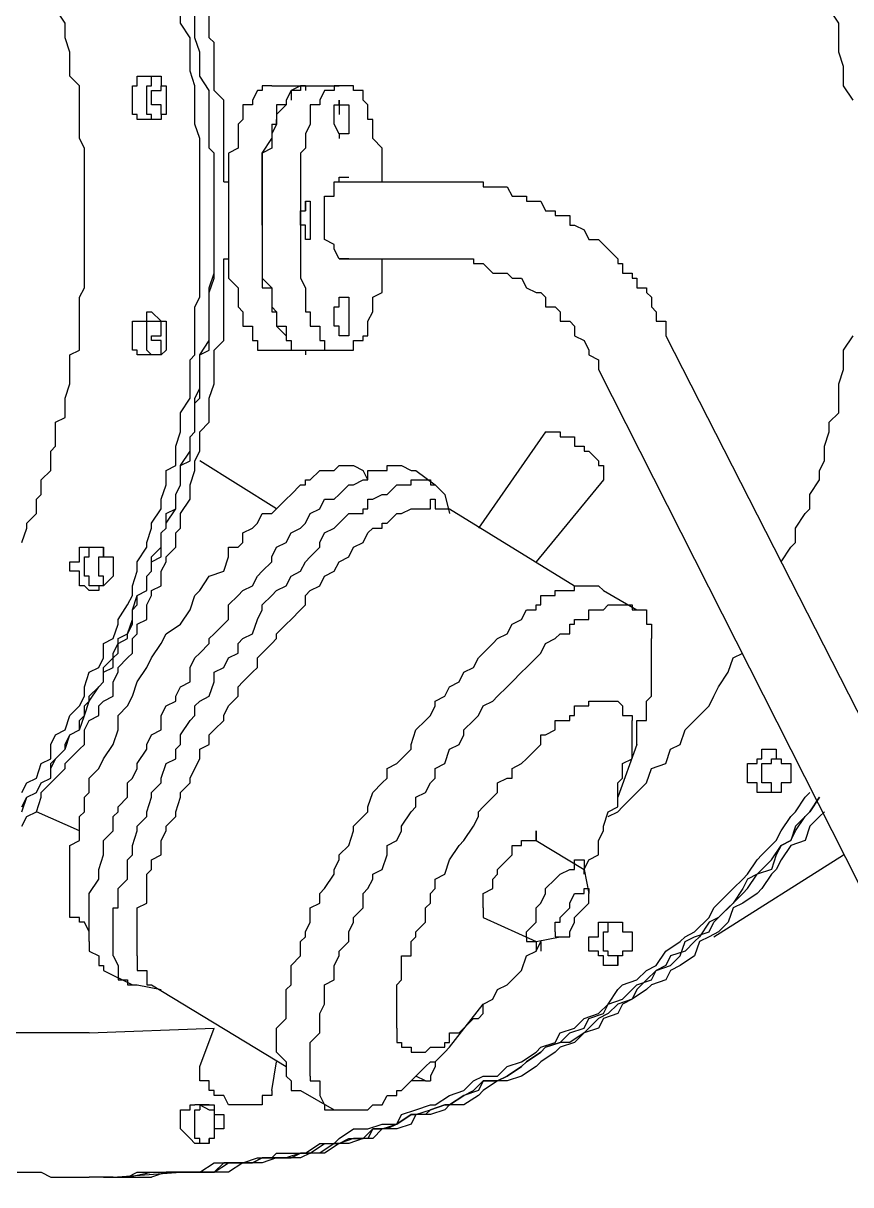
# Model space of a CAD drawing. Header units: millimetres. Extents: x 37084 to 180780, y -153145 to -16322.
# Drawn here: x 71300 to 71658, y -115575 to -115073 of the extents above; entities that cross this region are included whole.
import ezdxf

# ---------------------------------------------------------------- set-up
doc = ezdxf.new("R2010")
doc.units = ezdxf.units.MM
doc.header["$MEASUREMENT"] = 0
doc.linetypes.add('CONTINU', pattern=[0])
doc.layers.add('00', color=5, linetype='Continuous', lineweight=9)

# ---------------------------------------------------------------- blocks, each defined once
blk = doc.blocks.new('MBA')
at = {"color": 0, "linetype": 'ByBlock', "lineweight": 25}
for points in [[(1953660.82, 286482.82), (1953662.9, 286486.98), (1953667.06, 286489.06), (1953669.14, 286495.3), (1953673.3, 286497.38), (1953673.3, 286503.62), (1953675.38, 286507.78), (1953679.54, 286509.86), (1953681.62, 286516.1), (1953685.78, 286520.26), (1953687.86, 286524.42), (1953687.86, 286528.58), (1953689.94, 286534.82), (1953694.1, 286536.9), (1953696.18, 286541.06), (1953696.18, 286547.3), (1953700.34, 286549.38), (1953702.42, 286555.62), (1953702.42, 286557.7), (1953706.58, 286563.94), (1953708.66, 286568.1), (1953708.66, 286572.26), (1953710.74, 286578.5), (1953710.74, 286582.66), (1953714.9, 286588.9), (1953714.9, 286590.98), (1953716.98, 286597.22), (1953716.98, 286599.31), (1953721.14, 286605.55), (1953721.14, 286609.71), (1953723.22, 286615.95), (1953723.22, 286622.19), (1953727.38, 286624.27), (1953727.38, 286630.51), (1953727.38, 286632.59), (1953729.46, 286638.83), (1953729.46, 286645.07), (1953729.46, 286647.15), (1953733.62, 286653.39), (1953733.62, 286657.55), (1953733.62, 286663.79), (1953733.62, 286670.03), (1953735.7, 286672.11), (1953735.7, 286678.35), (1953735.7, 286684.59), (1953735.7, 286686.67), (1953735.7, 286692.91), (1953737.78, 286697.07), (1953737.78, 286701.23), (1953737.78, 286707.47), (1953737.78, 286711.63), (1953737.78, 286717.87), (1953737.78, 286722.03), (1953737.78, 286726.19), (1953737.78, 286732.44), (1953737.78, 286734.52), (1953737.78, 286740.76), (1953737.78, 286747), (1953737.78, 286749.08), (1953737.78, 286755.32), (1953737.78, 286761.56), (1953737.78, 286765.72), (1953735.7, 286771.96), (1953735.7, 286776.12), (1953735.7, 286780.28), (1953735.7, 286786.52), (1953735.7, 286788.6), (1953733.62, 286794.84), (1953733.62, 286801.08), (1953733.62, 286803.16), (1953733.62, 286809.4), (1953729.46, 286815.64), (1953729.46, 286819.8)], [(1953748.18, 286747), (1953748.18, 286753.24), (1953748.18, 286759.48), (1953748.18, 286761.56), (1953748.18, 286767.8), (1953748.18, 286771.96), (1953748.18, 286776.12), (1953748.18, 286782.36), (1953744.02, 286786.52), (1953744.02, 286792.76), (1953744.02, 286794.84), (1953744.02, 286801.08), (1953744.02, 286807.32), (1953741.94, 286809.4), (1953741.94, 286815.64), (1953741.94, 286819.8)], [(1953744.02, 286747), (1953744.02, 286753.24), (1953744.02, 286759.48), (1953741.94, 286761.56), (1953741.94, 286767.8), (1953741.94, 286771.96), (1953741.94, 286776.12), (1953741.94, 286782.36), (1953741.94, 286786.52), (1953737.78, 286792.76), (1953737.78, 286794.84), (1953737.78, 286801.08), (1953737.78, 286803.16), (1953735.7, 286809.4), (1953735.7, 286815.64), (1953735.7, 286819.8)], [(1953660.82, 286590.98), (1953662.9, 286597.22), (1953662.9, 286599.31), (1953667.06, 286603.47), (1953667.06, 286609.71), (1953669.14, 286611.79), (1953669.14, 286618.03), (1953673.3, 286622.19), (1953673.3, 286624.27), (1953673.3, 286630.51), (1953675.38, 286632.59), (1953675.38, 286636.75), (1953675.38, 286642.99), (1953679.54, 286645.07), (1953679.54, 286651.31), (1953679.54, 286653.39), (1953681.62, 286659.63), (1953681.62, 286663.79), (1953681.62, 286665.87), (1953681.62, 286672.11), (1953685.78, 286674.19), (1953685.78, 286680.43), (1953685.78, 286684.59), (1953685.78, 286686.67), (1953685.78, 286692.91), (1953685.78, 286697.07), (1953687.86, 286701.23), (1953687.86, 286705.39), (1953687.86, 286711.63), (1953687.86, 286713.71), (1953687.86, 286719.95), (1953687.86, 286722.03), (1953687.86, 286726.19), (1953687.86, 286732.44), (1953687.86, 286734.52), (1953687.86, 286740.76), (1953687.86, 286744.92), (1953687.86, 286749.08), (1953687.86, 286753.24), (1953687.86, 286759.48), (1953687.86, 286761.56), (1953685.78, 286765.72), (1953685.78, 286771.96), (1953685.78, 286774.04), (1953685.78, 286780.28), (1953685.78, 286782.36), (1953685.78, 286788.6), (1953681.62, 286792.76), (1953681.62, 286794.84), (1953681.62, 286801.08), (1953681.62, 286803.16), (1953679.54, 286809.4), (1953679.54, 286813.56), (1953679.54, 286815.64), (1953675.38, 286821.88)], [(1953989.48, 286582.66), (1953993.64, 286588.9), (1953995.72, 286590.98), (1953995.72, 286597.22), (1953999.88, 286603.47), (1954001.96, 286605.55), (1954001.96, 286611.79), (1954006.12, 286618.03), (1954006.12, 286622.19), (1954008.2, 286626.35), (1954008.2, 286632.59), (1954010.28, 286638.83), (1954010.28, 286642.99), (1954014.44, 286647.15), (1954014.44, 286653.39), (1954014.44, 286659.63), (1954016.52, 286665.87), (1954016.52, 286670.03), (1954016.52, 286674.19), (1954020.69, 286680.43)], [(1954020.69, 286782.36), (1954016.52, 286788.6), (1954016.52, 286794.84), (1954016.52, 286796.92), (1954014.44, 286803.16), (1954014.44, 286809.4), (1954014.44, 286815.64), (1954010.28, 286821.88)], [(1953708.66, 286780.28), (1953708.66, 286782.36), (1953708.66, 286786.52), (1953708.66, 286788.6), (1953710.74, 286788.6), (1953710.74, 286792.76), (1953714.9, 286792.76), (1953716.98, 286792.76)], [(1953714.9, 286780.28), (1953714.9, 286782.36), (1953714.9, 286786.52), (1953714.9, 286788.6), (1953716.98, 286788.6), (1953716.98, 286792.76), (1953721.14, 286792.76)], [(1953716.98, 286792.76), (1953721.14, 286792.76), (1953721.14, 286788.6), (1953723.22, 286788.6), (1953723.22, 286786.52)], [(1953721.14, 286780.28), (1953716.98, 286780.28), (1953716.98, 286782.36), (1953716.98, 286786.52), (1953721.14, 286786.52), (1953721.14, 286788.6)], [(1953768.99, 286788.6), (1953764.83, 286788.6), (1953764.83, 286786.52), (1953762.75, 286786.52), (1953760.67, 286782.36), (1953760.67, 286780.28), (1953756.5, 286780.28), (1953756.5, 286776.12), (1953756.5, 286774.04), (1953754.42, 286771.96), (1953754.42, 286767.8), (1953754.42, 286765.72), (1953754.42, 286761.56), (1953750.26, 286759.48), (1953750.26, 286755.32), (1953750.26, 286753.24), (1953750.26, 286747), (1953750.26, 286744.92), (1953750.26, 286740.76), (1953750.26, 286734.52), (1953750.26, 286732.44)], [(1953768.99, 286788.6), (1953783.55, 286788.6)], [(1953783.55, 286788.6), (1953781.47, 286788.6), (1953781.47, 286786.52), (1953777.31, 286786.52), (1953775.23, 286782.36), (1953775.23, 286780.28), (1953771.07, 286780.28), (1953771.07, 286776.12), (1953771.07, 286774.04), (1953771.07, 286771.96)], [(1953783.55, 286788.6), (1953781.47, 286788.6), (1953777.31, 286786.52), (1953775.23, 286782.36), (1953775.23, 286780.28), (1953771.07, 286776.12), (1953771.07, 286774.04)], [(1953781.47, 286788.6), (1953781.47, 286786.52)], [(1953798.11, 286788.6), (1953796.03, 286788.6), (1953796.03, 286786.52), (1953791.87, 286786.52), (1953789.79, 286782.36), (1953789.79, 286780.28), (1953785.63, 286780.28), (1953785.63, 286776.12), (1953785.63, 286774.04), (1953785.63, 286771.96), (1953783.55, 286767.8), (1953783.55, 286765.72), (1953783.55, 286761.56), (1953781.47, 286759.48), (1953781.47, 286755.32), (1953781.47, 286753.24), (1953781.47, 286749.08), (1953781.47, 286747), (1953781.47, 286744.92), (1953781.47, 286740.76), (1953781.47, 286738.68), (1953781.47, 286732.44), (1953781.47, 286728.27), (1953781.47, 286726.19), (1953781.47, 286722.03), (1953781.47, 286719.95), (1953781.47, 286717.87), (1953781.47, 286713.71), (1953781.47, 286711.63), (1953781.47, 286707.47), (1953781.47, 286705.39), (1953783.55, 286701.23), (1953783.55, 286699.15), (1953783.55, 286697.07), (1953783.55, 286692.91), (1953783.55, 286690.83), (1953785.63, 286690.83), (1953785.63, 286686.67), (1953785.63, 286684.59), (1953789.79, 286684.59), (1953789.79, 286680.43), (1953789.79, 286678.35), (1953791.87, 286678.35), (1953791.87, 286674.19), (1953796.03, 286674.19), (1953798.11, 286674.19)], [(1953783.55, 286788.6), (1953798.11, 286788.6)], [(1953783.55, 286788.6), (1953783.55, 286786.52)], [(1953816.83, 286747), (1953816.83, 286749.08), (1953816.83, 286753.24), (1953816.83, 286755.32), (1953816.83, 286759.48), (1953816.83, 286761.56), (1953812.67, 286765.72), (1953812.67, 286767.8), (1953812.67, 286771.96), (1953812.67, 286774.04), (1953810.59, 286774.04), (1953810.59, 286776.12), (1953810.59, 286780.28), (1953808.51, 286782.36), (1953808.51, 286786.52), (1953804.35, 286786.52), (1953804.35, 286788.6), (1953802.27, 286788.6), (1953798.11, 286788.6)], [(1953723.22, 286786.52), (1953723.22, 286782.36), (1953723.22, 286780.28), (1953723.22, 286776.12), (1953721.14, 286776.12), (1953721.14, 286774.04), (1953716.98, 286774.04)], [(1953777.31, 286786.52), (1953777.31, 286782.36)], [(1953716.98, 286774.04), (1953714.9, 286774.04), (1953710.74, 286774.04), (1953710.74, 286776.12), (1953708.66, 286776.12), (1953708.66, 286780.28)], [(1953721.14, 286774.04), (1953716.98, 286774.04), (1953716.98, 286776.12), (1953714.9, 286776.12), (1953714.9, 286780.28)], [(1953721.14, 286776.12), (1953721.14, 286780.28)], [(1953775.23, 286782.36), (1953775.23, 286780.28)], [(1953798.11, 286767.8), (1953796.03, 286771.96), (1953796.03, 286774.04), (1953796.03, 286776.12), (1953796.03, 286780.28), (1953798.11, 286780.28)], [(1953798.11, 286780.28), (1953798.11, 286782.36)], [(1953798.11, 286782.36), (1953798.11, 286780.28)], [(1953798.11, 286782.36), (1953798.11, 286780.28), (1953802.27, 286780.28), (1953802.27, 286776.12), (1953802.27, 286774.04), (1953802.27, 286771.96), (1953802.27, 286767.8)], [(1953798.11, 286780.28), (1953798.11, 286776.12)], [(1953768.99, 286771.96), (1953771.07, 286771.96), (1953771.07, 286774.04)], [(1953771.07, 286776.12), (1953771.07, 286774.04)], [(1953771.07, 286771.96), (1953768.99, 286767.8), (1953768.99, 286765.72), (1953768.99, 286761.56), (1953764.83, 286759.48), (1953764.83, 286755.32), (1953764.83, 286753.24), (1953764.83, 286749.08), (1953764.83, 286747), (1953764.83, 286744.92), (1953764.83, 286740.76), (1953764.83, 286738.68), (1953764.83, 286732.44), (1953764.83, 286728.27), (1953764.83, 286726.19), (1953764.83, 286722.03), (1953764.83, 286719.95), (1953764.83, 286717.87), (1953764.83, 286713.71), (1953764.83, 286711.63), (1953764.83, 286707.47), (1953764.83, 286705.39), (1953768.99, 286701.23), (1953768.99, 286699.15), (1953768.99, 286697.07), (1953768.99, 286692.91), (1953768.99, 286690.83), (1953771.07, 286690.83), (1953771.07, 286686.67), (1953771.07, 286684.59), (1953775.23, 286680.43), (1953775.23, 286678.35), (1953777.31, 286678.35), (1953777.31, 286674.19), (1953781.47, 286674.19), (1953783.55, 286674.19)], [(1953768.99, 286771.96), (1953768.99, 286767.8), (1953768.99, 286765.72)], [(1953798.11, 286767.8), (1953798.11, 286765.72)], [(1953802.27, 286767.8), (1953798.11, 286767.8)], [(1953764.83, 286759.48), (1953768.99, 286765.72)], [(1953764.83, 286728.27), (1953764.83, 286734.52), (1953764.83, 286738.68), (1953764.83, 286744.92), (1953764.83, 286749.08), (1953764.83, 286753.24), (1953764.83, 286759.48)], [(1953796.03, 286744.92), (1953796.03, 286747), (1953798.11, 286747), (1953798.11, 286749.08)], [(1953798.11, 286749.08), (1953802.27, 286749.08)], [(1953744.02, 286713.71), (1953744.02, 286747)], [(1953748.18, 286747), (1953750.26, 286747)], [(1953798.11, 286713.71), (1953796.03, 286717.87), (1953796.03, 286719.95), (1953791.87, 286722.03), (1953791.87, 286726.19), (1953791.87, 286728.27), (1953791.87, 286732.44), (1953791.87, 286734.52), (1953791.87, 286738.68), (1953791.87, 286740.76), (1953796.03, 286740.76), (1953796.03, 286744.92)], [(1953798.11, 286747), (1953837.63, 286747)], [(1953837.63, 286747), (1953839.71, 286747), (1953843.87, 286747), (1953845.95, 286747), (1953850.11, 286747), (1953852.19, 286747), (1953856.35, 286747), (1953858.43, 286747), (1953860.51, 286747), (1953860.51, 286744.92), (1953864.67, 286744.92), (1953866.75, 286744.92), (1953870.91, 286744.92), (1953872.99, 286740.76), (1953877.15, 286740.76), (1953879.23, 286740.76), (1953879.23, 286738.68), (1953883.39, 286738.68), (1953885.47, 286738.68), (1953887.55, 286734.52), (1953891.72, 286734.52), (1953891.72, 286732.44), (1953893.8, 286732.44), (1953897.96, 286732.44), (1953897.96, 286728.27), (1953900.04, 286728.27), (1953904.2, 286726.19), (1953906.28, 286722.03), (1953910.44, 286722.03), (1953912.52, 286719.95), (1953914.6, 286717.87), (1953918.76, 286713.71), (1953918.76, 286711.63), (1953920.84, 286711.63), (1953920.84, 286707.47), (1953925, 286707.47), (1953925, 286705.39), (1953927.08, 286705.39), (1953927.08, 286701.23), (1953931.24, 286701.23), (1953931.24, 286699.15), (1953933.32, 286697.07), (1953933.32, 286692.91), (1953935.4, 286690.83), (1953935.4, 286686.67), (1953939.56, 286686.67), (1953939.56, 286684.59), (1953939.56, 286680.43)], [(1953783.55, 286722.03), (1953783.55, 286726.19), (1953783.55, 286728.27), (1953781.47, 286728.27), (1953781.47, 286732.44), (1953781.47, 286734.52), (1953783.55, 286734.52), (1953783.55, 286738.68)], [(1953783.55, 286738.68), (1953783.55, 286734.52)], [(1953783.55, 286738.68), (1953785.63, 286738.68), (1953785.63, 286734.52), (1953785.63, 286732.44), (1953785.63, 286728.27), (1953785.63, 286726.19)], [(1953750.26, 286732.44), (1953750.26, 286728.27), (1953750.26, 286722.03), (1953750.26, 286719.95), (1953750.26, 286717.87), (1953750.26, 286711.63), (1953750.26, 286707.47), (1953750.26, 286705.39), (1953754.42, 286701.23), (1953754.42, 286699.15), (1953754.42, 286697.07), (1953754.42, 286692.91), (1953756.5, 286690.83), (1953756.5, 286686.67), (1953756.5, 286684.59), (1953760.67, 286684.59), (1953760.67, 286680.43), (1953760.67, 286678.35), (1953762.75, 286678.35), (1953762.75, 286674.19), (1953764.83, 286674.19), (1953768.99, 286674.19)], [(1953764.83, 286728.27), (1953764.83, 286726.19), (1953764.83, 286719.95), (1953764.83, 286717.87), (1953764.83, 286713.71), (1953764.83, 286711.63), (1953764.83, 286705.39), (1953764.83, 286701.23), (1953768.99, 286701.23), (1953768.99, 286699.15), (1953768.99, 286697.07), (1953768.99, 286692.91), (1953771.07, 286690.83), (1953771.07, 286686.67), (1953771.07, 286684.59), (1953775.23, 286684.59), (1953775.23, 286680.43), (1953775.23, 286678.35), (1953777.31, 286678.35), (1953777.31, 286674.19), (1953781.47, 286674.19), (1953783.55, 286674.19)], [(1953785.63, 286726.19), (1953785.63, 286722.03), (1953783.55, 286722.03)], [(1953785.63, 286726.19), (1953785.63, 286722.03)], [(1953660.82, 286474.5), (1953662.9, 286480.74), (1953667.06, 286482.82), (1953669.14, 286486.98), (1953673.3, 286489.06), (1953673.3, 286495.3), (1953675.38, 286497.38), (1953679.54, 286501.54), (1953681.62, 286507.78), (1953685.78, 286509.86), (1953687.86, 286516.1), (1953687.86, 286520.26), (1953689.94, 286522.34), (1953694.1, 286528.58), (1953696.18, 286530.66), (1953696.18, 286536.9), (1953700.34, 286541.06), (1953702.42, 286543.14), (1953702.42, 286549.38), (1953706.58, 286551.46), (1953708.66, 286557.7), (1953708.66, 286561.86), (1953710.74, 286568.1), (1953714.9, 286570.18), (1953714.9, 286576.42), (1953716.98, 286578.5), (1953716.98, 286584.74), (1953721.14, 286588.9), (1953721.14, 286595.14), (1953723.22, 286597.22), (1953723.22, 286603.47), (1953727.38, 286605.55), (1953727.38, 286611.79), (1953729.46, 286615.95), (1953729.46, 286622.19), (1953729.46, 286624.27), (1953733.62, 286630.51), (1953733.62, 286636.75), (1953735.7, 286638.83), (1953735.7, 286645.07), (1953735.7, 286647.15), (1953735.7, 286653.39), (1953737.78, 286657.55), (1953737.78, 286663.79), (1953737.78, 286665.87), (1953737.78, 286672.11), (1953741.94, 286678.35), (1953741.94, 286680.43), (1953741.94, 286686.67), (1953741.94, 286690.83), (1953741.94, 286697.07), (1953741.94, 286699.15), (1953744.02, 286705.39), (1953744.02, 286711.63), (1953744.02, 286713.71)], [(1953660.82, 286468.26), (1953662.9, 286472.42), (1953667.06, 286474.5), (1953669.14, 286480.74), (1953669.14, 286482.82), (1953673.3, 286486.98), (1953675.38, 286489.06), (1953679.54, 286493.22), (1953679.54, 286495.3), (1953681.62, 286497.38), (1953685.78, 286501.54), (1953687.86, 286503.62), (1953687.86, 286509.86), (1953689.94, 286514.02), (1953694.1, 286516.1), (1953694.1, 286520.26), (1953696.18, 286522.34), (1953700.34, 286524.42), (1953700.34, 286530.66), (1953702.42, 286534.82), (1953702.42, 286536.9), (1953706.58, 286541.06), (1953708.66, 286543.14), (1953708.66, 286549.38), (1953710.74, 286551.46), (1953710.74, 286555.62), (1953714.9, 286557.7), (1953714.9, 286563.94), (1953716.98, 286568.1), (1953716.98, 286570.18), (1953721.14, 286572.26), (1953721.14, 286578.5), (1953723.22, 286582.66), (1953723.22, 286584.74), (1953727.38, 286588.9), (1953727.38, 286595.14), (1953729.46, 286597.22), (1953729.46, 286599.31), (1953729.46, 286603.47), (1953733.62, 286609.71), (1953733.62, 286611.79), (1953733.62, 286615.95), (1953735.7, 286622.19), (1953735.7, 286624.27), (1953735.7, 286626.35), (1953737.78, 286630.51), (1953737.78, 286636.75), (1953737.78, 286638.83), (1953741.94, 286642.99), (1953741.94, 286647.15), (1953741.94, 286651.31), (1953741.94, 286653.39), (1953744.02, 286659.63), (1953744.02, 286663.79), (1953744.02, 286665.87), (1953744.02, 286672.11), (1953744.02, 286674.19), (1953748.18, 286678.35), (1953748.18, 286684.59), (1953748.18, 286686.67), (1953748.18, 286690.83), (1953748.18, 286697.07), (1953748.18, 286699.15), (1953748.18, 286701.23), (1953748.18, 286707.47), (1953748.18, 286711.63), (1953748.18, 286713.71)], [(1953660.82, 286476.58), (1953662.9, 286480.74), (1953667.06, 286482.82), (1953669.14, 286486.98), (1953673.3, 286489.06), (1953673.3, 286493.22), (1953675.38, 286497.38), (1953679.54, 286501.54), (1953679.54, 286503.62), (1953681.62, 286507.78), (1953685.78, 286509.86), (1953685.78, 286514.02), (1953687.86, 286516.1), (1953689.94, 286522.34), (1953689.94, 286524.42), (1953694.1, 286528.58), (1953696.18, 286530.66), (1953696.18, 286534.82), (1953700.34, 286536.9), (1953700.34, 286543.14), (1953702.42, 286547.3), (1953706.58, 286549.38), (1953706.58, 286551.46), (1953708.66, 286555.62), (1953708.66, 286561.86), (1953710.74, 286563.94), (1953710.74, 286568.1), (1953714.9, 286570.18), (1953714.9, 286576.42), (1953716.98, 286578.5), (1953716.98, 286582.66), (1953721.14, 286584.74), (1953721.14, 286590.98), (1953721.14, 286595.14), (1953723.22, 286597.22), (1953723.22, 286599.31), (1953727.38, 286605.55), (1953727.38, 286609.71), (1953727.38, 286611.79), (1953729.46, 286615.95), (1953729.46, 286622.19), (1953729.46, 286624.27), (1953733.62, 286626.35), (1953733.62, 286632.59), (1953733.62, 286636.75), (1953735.7, 286638.83), (1953735.7, 286645.07), (1953735.7, 286647.15), (1953735.7, 286651.31), (1953737.78, 286653.39), (1953737.78, 286659.63), (1953737.78, 286663.79), (1953737.78, 286665.87), (1953737.78, 286672.11), (1953741.94, 286674.19), (1953741.94, 286678.35), (1953741.94, 286684.59), (1953741.94, 286686.67), (1953741.94, 286690.83), (1953741.94, 286697.07), (1953741.94, 286699.15), (1953741.94, 286701.23), (1953744.02, 286707.47), (1953744.02, 286711.63), (1953744.02, 286713.71)], [(1953748.18, 286713.71), (1953750.26, 286713.71)], [(1953798.11, 286713.71), (1953837.63, 286713.71)], [(1953802.27, 286713.71), (1953798.11, 286713.71)], [(1953812.67, 286690.83), (1953812.67, 286692.91), (1953812.67, 286697.07), (1953816.83, 286699.15), (1953816.83, 286701.23), (1953816.83, 286705.39), (1953816.83, 286707.47), (1953816.83, 286711.63), (1953816.83, 286713.71)], [(1953837.63, 286713.71), (1953839.71, 286713.71), (1953843.87, 286713.71), (1953845.95, 286713.71), (1953850.11, 286713.71), (1953852.19, 286713.71), (1953856.35, 286713.71), (1953856.35, 286711.63), (1953858.43, 286711.63), (1953860.51, 286711.63), (1953864.67, 286707.47), (1953866.75, 286707.47), (1953870.91, 286707.47), (1953872.99, 286705.39), (1953877.15, 286705.39), (1953879.23, 286701.23), (1953883.39, 286699.15), (1953885.47, 286699.15), (1953887.55, 286697.07), (1953887.55, 286692.91), (1953891.72, 286692.91), (1953893.8, 286690.83), (1953893.8, 286686.67), (1953897.96, 286686.67), (1953900.04, 286684.59), (1953900.04, 286680.43), (1953904.2, 286678.35), (1953906.28, 286674.19), (1953906.28, 286672.11), (1953910.44, 286670.03), (1953910.44, 286665.87)], [(1953798.11, 286680.43), (1953798.11, 286684.59), (1953796.03, 286684.59), (1953796.03, 286686.67), (1953796.03, 286690.83), (1953796.03, 286692.91), (1953798.11, 286692.91)], [(1953798.11, 286692.91), (1953798.11, 286697.07)], [(1953798.11, 286697.07), (1953802.27, 286697.07), (1953802.27, 286692.91), (1953802.27, 286690.83), (1953802.27, 286686.67), (1953802.27, 286684.59)], [(1953708.66, 286680.43), (1953708.66, 286684.59), (1953708.66, 286686.67), (1953710.74, 286686.67), (1953714.9, 286686.67), (1953714.9, 286690.83), (1953716.98, 286690.83)], [(1953716.98, 286690.83), (1953721.14, 286686.67), (1953723.22, 286686.67), (1953723.22, 286684.59), (1953723.22, 286680.43)], [(1953798.11, 286674.19), (1953802.27, 286674.19), (1953804.35, 286674.19), (1953804.35, 286678.35), (1953808.51, 286678.35), (1953808.51, 286680.43), (1953810.59, 286680.43), (1953810.59, 286684.59), (1953810.59, 286686.67), (1953812.67, 286690.83)], [(1953714.9, 286680.43), (1953714.9, 286684.59), (1953714.9, 286686.67), (1953716.98, 286686.67), (1953721.14, 286686.67)], [(1953716.98, 286680.43), (1953721.14, 286680.43), (1953721.14, 286684.59), (1953721.14, 286686.67)], [(1953802.27, 286684.59), (1953802.27, 286680.43), (1953798.11, 286680.43)], [(1953716.98, 286672.11), (1953714.9, 286672.11), (1953710.74, 286672.11), (1953710.74, 286674.19), (1953708.66, 286674.19), (1953708.66, 286678.35), (1953708.66, 286680.43)], [(1953721.14, 286672.11), (1953716.98, 286672.11), (1953714.9, 286674.19), (1953714.9, 286678.35), (1953714.9, 286680.43)], [(1953721.14, 286672.11), (1953721.14, 286674.19), (1953721.14, 286678.35), (1953716.98, 286678.35), (1953716.98, 286680.43)], [(1953723.22, 286680.43), (1953723.22, 286678.35), (1953723.22, 286674.19), (1953721.14, 286672.11), (1953716.98, 286672.11)], [(1953939.56, 286680.43), (1954191.26, 286187.43)], [(1953768.99, 286674.19), (1953783.55, 286674.19)], [(1953783.55, 286674.19), (1953798.11, 286674.19)], [(1953783.55, 286674.19), (1953783.55, 286672.11)], [(1953910.44, 286665.87), (1954160.06, 286172.87)], [(1953887.55, 286638.83), (1953858.43, 286597.22)], [(1953887.55, 286638.83), (1953891.72, 286638.83), (1953893.8, 286638.83), (1953893.8, 286636.75), (1953897.96, 286636.75), (1953900.04, 286636.75)], [(1953900.04, 286636.75), (1953900.04, 286632.59), (1953904.2, 286632.59), (1953904.2, 286630.51), (1953906.28, 286630.51), (1953910.44, 286626.35), (1953910.44, 286624.27), (1953912.52, 286624.27), (1953912.52, 286622.19), (1953912.52, 286618.03)], [(1953689.94, 286418.33), (1953689.94, 286420.41), (1953689.94, 286422.49), (1953689.94, 286426.65), (1953689.94, 286428.73), (1953689.94, 286432.89), (1953689.94, 286434.97), (1953689.94, 286439.13), (1953694.1, 286445.37), (1953694.1, 286447.45), (1953694.1, 286449.53), (1953696.18, 286455.77), (1953696.18, 286459.93), (1953696.18, 286462.01), (1953700.34, 286466.17), (1953700.34, 286472.42), (1953702.42, 286474.5), (1953702.42, 286476.58), (1953706.58, 286480.74), (1953706.58, 286486.98), (1953708.66, 286489.06), (1953710.74, 286493.22), (1953710.74, 286495.3), (1953714.9, 286501.54), (1953714.9, 286503.62), (1953716.98, 286507.78), (1953721.14, 286509.86), (1953721.14, 286516.1), (1953723.22, 286520.26), (1953727.38, 286522.34), (1953727.38, 286524.42), (1953729.46, 286528.58), (1953733.62, 286530.66), (1953733.62, 286536.9), (1953735.7, 286541.06), (1953737.78, 286543.14), (1953741.94, 286547.3), (1953741.94, 286549.38), (1953744.02, 286551.46), (1953748.18, 286555.62), (1953750.26, 286557.7), (1953750.26, 286563.94), (1953754.42, 286568.1), (1953756.5, 286570.18), (1953760.67, 286572.26), (1953762.75, 286576.42), (1953764.83, 286578.5), (1953768.99, 286582.66), (1953768.99, 286584.74), (1953771.07, 286588.9), (1953775.23, 286590.98), (1953777.31, 286595.14), (1953781.47, 286597.22), (1953783.55, 286599.31), (1953785.63, 286603.47), (1953789.79, 286605.55), (1953791.87, 286609.71), (1953796.03, 286609.71), (1953798.11, 286611.79), (1953802.27, 286615.95), (1953804.35, 286615.95), (1953808.51, 286618.03), (1953810.59, 286618.03), (1953810.59, 286622.19), (1953812.67, 286622.19), (1953816.83, 286622.19), (1953818.91, 286622.19), (1953818.91, 286624.27), (1953823.07, 286624.27), (1953825.15, 286624.27), (1953829.31, 286622.19), (1953831.39, 286622.19)], [(1953771.07, 286605.55), (1953737.78, 286626.35)], [(1953756.5, 286595.14), (1953760.67, 286597.22), (1953762.75, 286599.31), (1953764.83, 286603.47), (1953768.99, 286603.47), (1953771.07, 286605.55), (1953775.23, 286609.71), (1953777.31, 286611.79), (1953781.47, 286615.95), (1953783.55, 286615.95), (1953783.55, 286618.03), (1953785.63, 286618.03), (1953789.79, 286622.19), (1953791.87, 286622.19), (1953796.03, 286622.19), (1953798.11, 286624.27), (1953802.27, 286624.27), (1953804.35, 286624.27), (1953808.51, 286622.19)], [(1953810.59, 286618.03), (1953808.51, 286622.19)], [(1953831.39, 286622.19), (1953839.71, 286615.95)], [(1953700.34, 286412.09), (1953700.34, 286414.17), (1953700.34, 286418.33), (1953700.34, 286420.41), (1953700.34, 286422.49), (1953700.34, 286426.65), (1953700.34, 286428.73), (1953700.34, 286432.89), (1953702.42, 286432.89), (1953702.42, 286439.13), (1953702.42, 286441.21), (1953706.58, 286445.37), (1953706.58, 286449.53), (1953706.58, 286453.69), (1953708.66, 286455.77), (1953708.66, 286459.93), (1953710.74, 286466.17), (1953710.74, 286468.26), (1953714.9, 286472.42), (1953714.9, 286474.5), (1953716.98, 286480.74), (1953716.98, 286482.82), (1953721.14, 286486.98), (1953721.14, 286489.06), (1953723.22, 286495.3), (1953727.38, 286497.38), (1953727.38, 286501.54), (1953729.46, 286503.62), (1953729.46, 286507.78), (1953733.62, 286514.02), (1953735.7, 286516.1), (1953735.7, 286520.26), (1953737.78, 286522.34), (1953741.94, 286524.42), (1953744.02, 286530.66), (1953744.02, 286534.82), (1953748.18, 286536.9), (1953750.26, 286541.06), (1953754.42, 286543.14), (1953754.42, 286547.3), (1953756.5, 286549.38), (1953760.67, 286551.46), (1953762.75, 286557.7), (1953764.83, 286561.86), (1953764.83, 286563.94), (1953768.99, 286568.1), (1953771.07, 286570.18), (1953775.23, 286572.26), (1953777.31, 286576.42), (1953781.47, 286578.5), (1953783.55, 286582.66), (1953785.63, 286584.74), (1953789.79, 286588.9), (1953789.79, 286590.98), (1953791.87, 286595.14), (1953796.03, 286597.22), (1953798.11, 286599.31), (1953802.27, 286603.47), (1953808.51, 286603.47), (1953808.51, 286605.55), (1953810.59, 286605.55), (1953810.59, 286609.71), (1953812.67, 286609.71), (1953816.83, 286611.79), (1953818.91, 286611.79), (1953823.07, 286615.95), (1953825.15, 286615.95), (1953829.31, 286615.95), (1953829.31, 286618.03), (1953831.39, 286618.03), (1953835.55, 286618.03), (1953837.63, 286618.03), (1953837.63, 286615.95), (1953839.71, 286615.95)], [(1953912.52, 286618.03), (1953883.39, 286582.66)], [(1953839.71, 286615.95), (1953843.87, 286611.79)], [(1953843.87, 286611.79), (1953845.95, 286603.47)], [(1953710.74, 286412.09), (1953710.74, 286414.17), (1953710.74, 286418.33), (1953710.74, 286420.41), (1953710.74, 286422.49), (1953710.74, 286426.65), (1953710.74, 286428.73), (1953710.74, 286432.89), (1953714.9, 286434.97), (1953714.9, 286439.13), (1953714.9, 286441.21), (1953714.9, 286447.45), (1953716.98, 286449.53), (1953716.98, 286453.69), (1953721.14, 286455.77), (1953721.14, 286462.01), (1953723.22, 286466.17), (1953723.22, 286468.26), (1953727.38, 286472.42), (1953727.38, 286474.5), (1953729.46, 286480.74), (1953729.46, 286482.82), (1953733.62, 286486.98), (1953733.62, 286489.06), (1953735.7, 286493.22), (1953737.78, 286497.38), (1953737.78, 286501.54), (1953741.94, 286503.62), (1953741.94, 286507.78), (1953744.02, 286509.86), (1953748.18, 286514.02), (1953748.18, 286516.1), (1953750.26, 286520.26), (1953754.42, 286524.42), (1953754.42, 286528.58), (1953756.5, 286530.66), (1953760.67, 286534.82), (1953762.75, 286536.9), (1953762.75, 286541.06), (1953764.83, 286543.14), (1953768.99, 286547.3), (1953771.07, 286549.38), (1953771.07, 286551.46), (1953775.23, 286555.62), (1953777.31, 286557.7), (1953781.47, 286561.86), (1953783.55, 286563.94), (1953783.55, 286568.1), (1953785.63, 286570.18), (1953789.79, 286572.26), (1953791.87, 286576.42), (1953796.03, 286578.5), (1953798.11, 286582.66), (1953802.27, 286584.74), (1953804.35, 286588.9), (1953808.51, 286590.98), (1953810.59, 286595.14), (1953812.67, 286597.22), (1953816.83, 286597.22), (1953816.83, 286599.31), (1953818.91, 286599.31), (1953823.07, 286603.47), (1953825.15, 286603.47), (1953829.31, 286605.55), (1953831.39, 286605.55), (1953835.55, 286605.55), (1953837.63, 286605.55), (1953837.63, 286609.71), (1953839.71, 286609.71), (1953839.71, 286605.55), (1953843.87, 286605.55), (1953845.95, 286605.55)], [(1953845.95, 286605.55), (1953900.04, 286572.26)], [(1953687.86, 286426.65), (1953685.78, 286426.65), (1953685.78, 286428.73), (1953681.62, 286428.73), (1953681.62, 286432.89), (1953681.62, 286434.97), (1953681.62, 286439.13), (1953681.62, 286441.21), (1953681.62, 286445.37), (1953681.62, 286447.45), (1953681.62, 286449.53), (1953681.62, 286453.69), (1953681.62, 286455.77), (1953681.62, 286459.93), (1953685.78, 286462.01), (1953685.78, 286466.17), (1953685.78, 286468.26), (1953685.78, 286472.42), (1953687.86, 286474.5), (1953687.86, 286476.58), (1953687.86, 286480.74), (1953689.94, 286482.82), (1953689.94, 286486.98), (1953689.94, 286489.06), (1953694.1, 286493.22), (1953696.18, 286497.38), (1953700.34, 286503.62), (1953702.42, 286509.86), (1953702.42, 286516.1), (1953706.58, 286520.26), (1953708.66, 286524.42), (1953710.74, 286530.66), (1953714.9, 286536.9), (1953716.98, 286541.06), (1953721.14, 286547.3), (1953723.22, 286551.46), (1953729.46, 286555.62), (1953733.62, 286561.86), (1953735.7, 286568.1), (1953737.78, 286570.18), (1953741.94, 286576.42), (1953748.18, 286578.5), (1953750.26, 286584.74), (1953750.26, 286588.9), (1953754.42, 286588.9), (1953756.5, 286590.98), (1953756.5, 286595.14)], [(1953685.78, 286582.66), (1953685.78, 286584.74), (1953685.78, 286588.9), (1953687.86, 286588.9), (1953689.94, 286588.9)], [(1953687.86, 286582.66), (1953687.86, 286584.74), (1953689.94, 286584.74), (1953689.94, 286588.9), (1953694.1, 286588.9)], [(1953689.94, 286588.9), (1953694.1, 286588.9), (1953696.18, 286588.9), (1953696.18, 286584.74), (1953700.34, 286584.74), (1953700.34, 286582.66), (1953700.34, 286578.5)], [(1953694.1, 286582.66), (1953694.1, 286584.74), (1953696.18, 286584.74), (1953696.18, 286588.9)], [(1953689.94, 286570.18), (1953687.86, 286572.26), (1953685.78, 286572.26), (1953685.78, 286576.42), (1953685.78, 286578.5), (1953681.62, 286578.5), (1953681.62, 286582.66), (1953685.78, 286582.66)], [(1953694.1, 286572.26), (1953689.94, 286572.26), (1953689.94, 286576.42), (1953687.86, 286576.42), (1953687.86, 286578.5), (1953687.86, 286582.66)], [(1953696.18, 286572.26), (1953696.18, 286576.42), (1953694.1, 286576.42), (1953694.1, 286578.5), (1953694.1, 286582.66)], [(1953700.34, 286578.5), (1953700.34, 286576.42), (1953696.18, 286572.26), (1953694.1, 286572.26), (1953694.1, 286570.18), (1953689.94, 286570.18)], [(1953771.07, 286370.49), (1953771.07, 286372.57), (1953771.07, 286374.65), (1953771.07, 286378.81), (1953771.07, 286380.89), (1953775.23, 286385.05), (1953775.23, 286387.13), (1953775.23, 286393.37), (1953775.23, 286397.53), (1953777.31, 286399.61), (1953777.31, 286405.85), (1953777.31, 286407.93), (1953781.47, 286412.09), (1953781.47, 286418.33), (1953783.55, 286420.41), (1953783.55, 286422.49), (1953785.63, 286426.65), (1953785.63, 286432.89), (1953789.79, 286434.97), (1953789.79, 286439.13), (1953791.87, 286441.21), (1953796.03, 286447.45), (1953796.03, 286449.53), (1953798.11, 286453.69), (1953798.11, 286455.77), (1953802.27, 286459.93), (1953804.35, 286466.17), (1953804.35, 286468.26), (1953808.51, 286472.42), (1953810.59, 286474.5), (1953810.59, 286476.58), (1953812.67, 286482.82), (1953816.83, 286486.98), (1953818.91, 286489.06), (1953818.91, 286493.22), (1953823.07, 286495.3), (1953825.15, 286497.38), (1953829.31, 286501.54), (1953829.31, 286503.62), (1953831.39, 286509.86), (1953835.55, 286514.02), (1953837.63, 286516.1), (1953839.71, 286520.26), (1953839.71, 286522.34), (1953843.87, 286524.42), (1953845.95, 286528.58), (1953850.11, 286530.66), (1953852.19, 286534.82), (1953856.35, 286536.9), (1953858.43, 286541.06), (1953860.51, 286543.14), (1953864.67, 286547.3), (1953866.75, 286549.38), (1953870.91, 286551.46), (1953872.99, 286555.62), (1953877.15, 286557.7), (1953879.23, 286561.86), (1953883.39, 286561.86), (1953883.39, 286563.94), (1953885.47, 286563.94), (1953885.47, 286568.1), (1953887.55, 286568.1), (1953891.72, 286568.1), (1953891.72, 286570.18), (1953893.8, 286570.18), (1953897.96, 286570.18), (1953900.04, 286570.18), (1953900.04, 286572.26), (1953904.2, 286572.26), (1953906.28, 286572.26), (1953910.44, 286572.26), (1953912.52, 286570.18)], [(1953912.52, 286570.18), (1953927.08, 286561.86)], [(1953785.63, 286360.09), (1953785.63, 286364.25), (1953785.63, 286366.33), (1953785.63, 286370.49), (1953785.63, 286372.57), (1953785.63, 286374.65), (1953789.79, 286378.81), (1953789.79, 286385.05), (1953789.79, 286387.13), (1953791.87, 286391.29), (1953791.87, 286397.53), (1953791.87, 286399.61), (1953796.03, 286401.69), (1953796.03, 286407.93), (1953798.11, 286412.09), (1953798.11, 286414.17), (1953802.27, 286418.33), (1953802.27, 286422.49), (1953804.35, 286426.65), (1953804.35, 286428.73), (1953808.51, 286432.89), (1953808.51, 286439.13), (1953810.59, 286441.21), (1953812.67, 286445.37), (1953812.67, 286447.45), (1953816.83, 286449.53), (1953818.91, 286455.77), (1953818.91, 286459.93), (1953823.07, 286462.01), (1953825.15, 286466.17), (1953825.15, 286468.26), (1953829.31, 286474.5), (1953831.39, 286476.58), (1953831.39, 286480.74), (1953835.55, 286482.82), (1953837.63, 286486.98), (1953839.71, 286489.06), (1953839.71, 286493.22), (1953843.87, 286495.3), (1953845.95, 286501.54), (1953850.11, 286503.62), (1953852.19, 286507.78), (1953852.19, 286509.86), (1953856.35, 286514.02), (1953858.43, 286516.1), (1953860.51, 286520.26), (1953864.67, 286522.34), (1953866.75, 286524.42), (1953870.91, 286528.58), (1953872.99, 286530.66), (1953877.15, 286534.82), (1953879.23, 286536.9), (1953883.39, 286541.06), (1953885.47, 286543.14), (1953887.55, 286547.3), (1953891.72, 286549.38), (1953893.8, 286551.46), (1953897.96, 286551.46), (1953897.96, 286555.62), (1953900.04, 286555.62), (1953900.04, 286557.7), (1953904.2, 286557.7), (1953906.28, 286557.7), (1953906.28, 286561.86), (1953910.44, 286561.86), (1953912.52, 286561.86), (1953914.6, 286563.94), (1953918.76, 286563.94), (1953920.84, 286563.94), (1953925, 286563.94), (1953925, 286561.86), (1953927.08, 286561.86)], [(1953927.08, 286561.86), (1953931.24, 286561.86), (1953931.24, 286557.7), (1953931.24, 286555.62), (1953933.32, 286555.62), (1953933.32, 286551.46), (1953933.32, 286549.38)], [(1953927.08, 286503.62), (1953927.08, 286507.78), (1953927.08, 286509.86), (1953927.08, 286514.02), (1953931.24, 286514.02), (1953931.24, 286516.1), (1953931.24, 286520.26), (1953931.24, 286522.34), (1953933.32, 286524.42), (1953933.32, 286528.58), (1953933.32, 286530.66), (1953933.32, 286534.82), (1953933.32, 286536.9), (1953933.32, 286541.06), (1953933.32, 286543.14), (1953933.32, 286547.3), (1953933.32, 286549.38)], [(1953914.6, 286472.42), (1953918.76, 286474.5), (1953920.84, 286476.58), (1953927.08, 286482.82), (1953931.24, 286486.98), (1953933.32, 286493.22), (1953939.56, 286495.3), (1953941.64, 286501.54), (1953945.8, 286503.62), (1953947.88, 286509.86), (1953954.12, 286516.1), (1953958.28, 286520.26), (1953960.36, 286524.42), (1953962.44, 286528.58), (1953966.6, 286534.82), (1953968.68, 286541.06), (1953972.84, 286543.14)], [(1953823.07, 286380.89), (1953823.07, 286385.05), (1953823.07, 286387.13), (1953823.07, 286391.29), (1953823.07, 286393.37), (1953823.07, 286397.53), (1953823.07, 286399.61), (1953825.15, 286401.69), (1953825.15, 286405.85), (1953825.15, 286407.93), (1953825.15, 286412.09), (1953829.31, 286412.09), (1953829.31, 286414.17), (1953829.31, 286418.33), (1953831.39, 286420.41), (1953831.39, 286422.49), (1953835.55, 286426.65), (1953835.55, 286428.73), (1953835.55, 286432.89), (1953837.63, 286434.97), (1953837.63, 286439.13), (1953839.71, 286441.21), (1953839.71, 286445.37), (1953843.87, 286447.45), (1953845.95, 286453.69), (1953850.11, 286459.93), (1953852.19, 286462.01), (1953856.35, 286468.26), (1953858.43, 286472.42), (1953858.43, 286474.5), (1953860.51, 286476.58), (1953864.67, 286480.74), (1953866.75, 286482.82), (1953866.75, 286486.98), (1953870.91, 286489.06), (1953872.99, 286489.06), (1953872.99, 286493.22), (1953877.15, 286495.3), (1953879.23, 286497.38), (1953883.39, 286501.54), (1953885.47, 286503.62), (1953885.47, 286507.78), (1953887.55, 286507.78), (1953891.72, 286509.86), (1953891.72, 286514.02), (1953893.8, 286514.02), (1953897.96, 286514.02), (1953897.96, 286516.1), (1953900.04, 286516.1), (1953900.04, 286520.26), (1953904.2, 286520.26), (1953906.28, 286520.26), (1953906.28, 286522.34), (1953910.44, 286522.34), (1953912.52, 286522.34), (1953914.6, 286522.34), (1953918.76, 286522.34), (1953920.84, 286520.26), (1953920.84, 286516.1), (1953925, 286516.1), (1953925, 286514.02)], [(1953918.76, 286480.74), (1953918.76, 286486.98), (1953920.84, 286489.06), (1953920.84, 286493.22), (1953920.84, 286495.3), (1953925, 286497.38), (1953925, 286501.54), (1953925, 286503.62), (1953925, 286507.78), (1953925, 286509.86), (1953925, 286514.02)], [(1953927.08, 286503.62), (1953918.76, 286480.74)], [(1953979.08, 286495.3), (1953979.08, 286497.38), (1953981.16, 286497.38), (1953981.16, 286501.54), (1953985.32, 286501.54)], [(1953985.32, 286501.54), (1953987.4, 286501.54), (1953987.4, 286497.38), (1953989.48, 286497.38), (1953989.48, 286495.3), (1953993.64, 286495.3), (1953993.64, 286493.22), (1953993.64, 286489.06), (1953993.64, 286486.98), (1953989.48, 286486.98)], [(1953981.16, 286495.3), (1953985.32, 286495.3), (1953985.32, 286497.38), (1953987.4, 286497.38)], [(1953985.32, 286482.82), (1953981.16, 286482.82), (1953979.08, 286482.82), (1953979.08, 286486.98), (1953974.92, 286486.98), (1953974.92, 286489.06), (1953974.92, 286493.22), (1953974.92, 286495.3), (1953979.08, 286495.3)], [(1953987.4, 286482.82), (1953985.32, 286482.82), (1953985.32, 286486.98), (1953981.16, 286486.98), (1953981.16, 286489.06), (1953981.16, 286493.22), (1953981.16, 286495.3)], [(1953989.48, 286486.98), (1953989.48, 286482.82), (1953987.4, 286482.82), (1953985.32, 286482.82)], [(1953700.34, 286316.4), (1953706.58, 286316.4), (1953710.74, 286318.48), (1953716.98, 286318.48), (1953723.22, 286318.48), (1953729.46, 286318.48), (1953735.7, 286318.48), (1953737.78, 286318.48), (1953744.02, 286322.64), (1953750.26, 286322.64), (1953756.5, 286322.64), (1953762.75, 286324.72), (1953768.99, 286324.72), (1953771.07, 286326.8), (1953777.31, 286326.8), (1953783.55, 286326.8), (1953789.79, 286330.96), (1953796.03, 286330.96), (1953798.11, 286333.04), (1953804.35, 286337.21), (1953810.59, 286337.21), (1953816.83, 286339.29), (1953823.07, 286339.29), (1953825.15, 286343.45), (1953831.39, 286345.53), (1953837.63, 286347.61), (1953839.71, 286347.61), (1953845.95, 286351.77), (1953852.19, 286353.85), (1953856.35, 286358.01), (1953860.51, 286360.09), (1953866.75, 286360.09), (1953870.91, 286364.25), (1953877.15, 286366.33), (1953883.39, 286370.49), (1953885.47, 286372.57), (1953891.72, 286374.65), (1953893.8, 286378.81), (1953900.04, 286380.89), (1953904.2, 286385.05), (1953910.44, 286387.13), (1953914.6, 286391.29), (1953918.76, 286397.53), (1953920.84, 286399.61), (1953927.08, 286401.69), (1953931.24, 286405.85), (1953935.4, 286407.93), (1953939.56, 286414.17), (1953945.8, 286418.33), (1953947.88, 286420.41), (1953952.04, 286422.49), (1953958.28, 286428.73), (1953960.36, 286432.89), (1953962.44, 286434.97), (1953968.68, 286441.21), (1953972.84, 286445.37), (1953974.92, 286447.45), (1953979.08, 286453.69), (1953981.16, 286455.77), (1953987.4, 286462.01), (1953989.48, 286466.17), (1953993.64, 286472.42), (1953995.72, 286474.5), (1953999.88, 286480.74), (1954001.96, 286482.82)], [(1953716.98, 286318.48), (1953723.22, 286318.48), (1953729.46, 286318.48), (1953735.7, 286318.48), (1953737.78, 286318.48), (1953744.02, 286318.48), (1953750.26, 286322.64), (1953756.5, 286322.64), (1953760.67, 286322.64), (1953764.83, 286324.72), (1953771.07, 286324.72), (1953777.31, 286324.72), (1953781.47, 286326.8), (1953785.63, 286326.8), (1953791.87, 286330.96), (1953798.11, 286330.96), (1953802.27, 286333.04), (1953808.51, 286333.04), (1953812.67, 286337.21), (1953816.83, 286337.21), (1953823.07, 286339.29), (1953829.31, 286343.45), (1953831.39, 286343.45), (1953837.63, 286345.53), (1953843.87, 286347.61), (1953845.95, 286347.61), (1953852.19, 286351.77), (1953856.35, 286353.85), (1953860.51, 286358.01), (1953866.75, 286358.01), (1953870.91, 286360.09), (1953877.15, 286364.25), (1953879.23, 286366.33), (1953885.47, 286370.49), (1953887.55, 286372.57), (1953893.8, 286374.65), (1953897.96, 286378.81), (1953904.2, 286380.89), (1953906.28, 286385.05), (1953912.52, 286387.13), (1953914.6, 286391.29), (1953920.84, 286393.37), (1953925, 286397.53), (1953927.08, 286399.61), (1953933.32, 286401.69), (1953935.4, 286405.85), (1953941.64, 286407.93), (1953945.8, 286412.09), (1953947.88, 286418.33), (1953952.04, 286420.41), (1953958.28, 286422.49), (1953960.36, 286426.65), (1953962.44, 286428.73), (1953968.68, 286434.97), (1953972.84, 286439.13), (1953974.92, 286441.21), (1953979.08, 286447.45), (1953981.16, 286449.53), (1953985.32, 286453.69), (1953989.48, 286459.93), (1953993.64, 286462.01), (1953995.72, 286466.17), (1953999.88, 286472.42), (1954001.96, 286474.5), (1954006.12, 286480.74)], [(1954006.12, 286480.74), (1954001.96, 286474.5), (1953999.88, 286472.42), (1953995.72, 286468.26), (1953993.64, 286462.01), (1953989.48, 286459.93), (1953987.4, 286455.77), (1953985.32, 286449.53), (1953979.08, 286447.45), (1953974.92, 286445.37), (1953972.84, 286441.21), (1953968.68, 286434.97), (1953966.6, 286432.89), (1953962.44, 286428.73), (1953958.28, 286426.65), (1953954.12, 286420.41), (1953952.04, 286418.33), (1953947.88, 286414.17), (1953941.64, 286412.09), (1953939.56, 286407.93), (1953935.4, 286405.85), (1953931.24, 286401.69), (1953927.08, 286397.53), (1953925, 286393.37), (1953918.76, 286391.29), (1953914.6, 286387.13), (1953910.44, 286385.05), (1953906.28, 286380.89), (1953904.2, 286378.81), (1953897.96, 286374.65), (1953893.8, 286374.65), (1953887.55, 286372.57), (1953885.47, 286370.49), (1953879.23, 286366.33), (1953877.15, 286364.25), (1953870.91, 286360.09), (1953866.75, 286358.01), (1953860.51, 286358.01), (1953858.43, 286353.85), (1953852.19, 286351.77), (1953845.95, 286347.61), (1953843.87, 286347.61), (1953837.63, 286345.53), (1953835.55, 286343.45), (1953829.31, 286343.45), (1953823.07, 286339.29), (1953818.91, 286337.21), (1953812.67, 286337.21), (1953810.59, 286333.04), (1953804.35, 286333.04), (1953798.11, 286330.96), (1953796.03, 286330.96), (1953789.79, 286326.8), (1953783.55, 286326.8), (1953781.47, 286326.8), (1953775.23, 286324.72), (1953768.99, 286324.72), (1953764.83, 286324.72), (1953760.67, 286322.64), (1953754.42, 286322.64), (1953748.18, 286322.64), (1953744.02, 286318.48), (1953737.78, 286318.48), (1953733.62, 286318.48), (1953729.46, 286318.48)], [(1953904.2, 286449.53), (1953906.28, 286453.69), (1953910.44, 286455.77), (1953910.44, 286462.01), (1953912.52, 286466.17), (1953912.52, 286468.26), (1953914.6, 286474.5), (1953918.76, 286476.58), (1953918.76, 286480.74)], [(1953685.78, 286466.17), (1953667.06, 286474.5)], [(1954008.2, 286474.5), (1954006.12, 286472.42), (1954001.96, 286468.26), (1953999.88, 286462.01), (1953993.64, 286459.93), (1953989.48, 286453.69), (1953987.4, 286449.53), (1953985.32, 286447.45), (1953981.16, 286441.21), (1953979.08, 286439.13), (1953972.84, 286434.97), (1953968.68, 286432.89), (1953966.6, 286426.65), (1953962.44, 286422.49), (1953958.28, 286420.41), (1953954.12, 286418.33), (1953952.04, 286412.09), (1953945.8, 286407.93), (1953941.64, 286405.85), (1953939.56, 286401.69), (1953933.32, 286399.61), (1953931.24, 286397.53), (1953925, 286393.37), (1953920.84, 286391.29), (1953918.76, 286387.13), (1953912.52, 286385.05), (1953910.44, 286380.89), (1953904.2, 286378.81), (1953900.04, 286374.65), (1953893.8, 286372.57), (1953891.72, 286370.49), (1953885.47, 286366.33), (1953883.39, 286364.25), (1953877.15, 286360.09), (1953870.91, 286358.01), (1953866.75, 286358.01), (1953860.51, 286353.85), (1953858.43, 286351.77), (1953852.19, 286347.61), (1953845.95, 286347.61), (1953843.87, 286345.53), (1953837.63, 286343.45), (1953831.39, 286343.45), (1953829.31, 286339.29), (1953823.07, 286337.21), (1953816.83, 286337.21), (1953812.67, 286333.04), (1953808.51, 286333.04), (1953802.27, 286330.96), (1953798.11, 286330.96), (1953791.87, 286326.8), (1953785.63, 286326.8), (1953781.47, 286324.72), (1953777.31, 286324.72), (1953771.07, 286324.72), (1953764.83, 286322.64), (1953760.67, 286322.64), (1953756.5, 286322.64), (1953750.26, 286318.48), (1953744.02, 286318.48), (1953737.78, 286318.48), (1953735.7, 286318.48), (1953729.46, 286318.48), (1953723.22, 286318.48), (1953716.98, 286316.4)], [(1953860.51, 286432.89), (1953860.51, 286434.97), (1953860.51, 286439.13), (1953864.67, 286441.21), (1953864.67, 286445.37), (1953866.75, 286447.45), (1953866.75, 286449.53), (1953870.91, 286453.69), (1953872.99, 286455.77), (1953872.99, 286459.93), (1953877.15, 286459.93), (1953877.15, 286462.01), (1953879.23, 286462.01), (1953883.39, 286462.01), (1953883.39, 286466.17), (1953883.39, 286462.01)], [(1953883.39, 286462.01), (1953904.2, 286449.53)], [(1953879.23, 286420.41), (1953879.23, 286422.49), (1953883.39, 286426.65), (1953883.39, 286428.73), (1953883.39, 286432.89), (1953885.47, 286434.97), (1953887.55, 286439.13), (1953887.55, 286441.21), (1953891.72, 286445.37), (1953893.8, 286447.45), (1953897.96, 286449.53), (1953900.04, 286449.53), (1953900.04, 286453.69), (1953904.2, 286453.69), (1953904.2, 286449.53)], [(1953960.36, 286420.41), (1954016.52, 286455.77)], [(1953904.2, 286449.53), (1953906.28, 286439.13)], [(1953904.2, 286447.45), (1953904.2, 286449.53)], [(1953904.2, 286449.53), (1953904.2, 286447.45)], [(1953891.72, 286422.49), (1953891.72, 286426.65), (1953893.8, 286426.65), (1953893.8, 286428.73), (1953897.96, 286432.89), (1953897.96, 286434.97), (1953900.04, 286439.13), (1953904.2, 286439.13), (1953904.2, 286441.21), (1953906.28, 286441.21), (1953906.28, 286439.13)], [(1953893.8, 286420.41), (1953897.96, 286420.41), (1953897.96, 286422.49), (1953900.04, 286426.65), (1953900.04, 286428.73), (1953904.2, 286432.89), (1953906.28, 286434.97), (1953906.28, 286439.13)], [(1953860.51, 286432.89), (1953860.51, 286428.73)], [(1953689.94, 286422.49), (1953687.86, 286426.65)], [(1953860.51, 286428.73), (1953883.39, 286418.33)], [(1953910.44, 286422.49), (1953910.44, 286426.65), (1953912.52, 286426.65), (1953914.6, 286426.65)], [(1953914.6, 286422.49), (1953914.6, 286426.65), (1953918.76, 286426.65)], [(1953914.6, 286426.65), (1953918.76, 286426.65), (1953920.84, 286426.65), (1953920.84, 286422.49), (1953925, 286422.49), (1953925, 286420.41), (1953925, 286418.33), (1953925, 286414.17), (1953920.84, 286414.17), (1953920.84, 286412.09)], [(1953891.72, 286422.49), (1953891.72, 286420.41), (1953893.8, 286420.41)], [(1953914.6, 286407.93), (1953912.52, 286407.93), (1953912.52, 286412.09), (1953910.44, 286412.09), (1953910.44, 286414.17), (1953906.28, 286414.17), (1953906.28, 286418.33), (1953906.28, 286420.41), (1953910.44, 286420.41), (1953910.44, 286422.49)], [(1953918.76, 286407.93), (1953918.76, 286412.09), (1953914.6, 286412.09), (1953914.6, 286414.17), (1953912.52, 286414.17), (1953912.52, 286418.33), (1953912.52, 286420.41), (1953912.52, 286422.49), (1953914.6, 286422.49)], [(1953689.94, 286418.33), (1953689.94, 286414.17), (1953694.1, 286412.09), (1953694.1, 286407.93), (1953696.18, 286407.93), (1953696.18, 286405.85)], [(1953860.51, 286391.29), (1953864.67, 286393.37), (1953866.75, 286397.53), (1953870.91, 286399.61), (1953872.99, 286401.69), (1953877.15, 286405.85), (1953879.23, 286412.09), (1953883.39, 286414.17), (1953885.47, 286418.33)], [(1953879.23, 286420.41), (1953879.23, 286418.33), (1953883.39, 286418.33)], [(1953883.39, 286418.33), (1953893.8, 286420.41)], [(1953883.39, 286418.33), (1953883.39, 286414.17)], [(1953885.47, 286418.33), (1953885.47, 286414.17)], [(1953700.34, 286412.09), (1953702.42, 286407.93), (1953702.42, 286405.85), (1953702.42, 286401.69), (1953706.58, 286401.69), (1953706.58, 286399.61), (1953708.66, 286399.61)], [(1953710.74, 286412.09), (1953710.74, 286407.93), (1953710.74, 286405.85), (1953714.9, 286405.85), (1953714.9, 286401.69), (1953714.9, 286399.61), (1953716.98, 286399.61)], [(1953920.84, 286412.09), (1953918.76, 286412.09), (1953918.76, 286407.93), (1953914.6, 286407.93)], [(1953696.18, 286405.85), (1953708.66, 286399.61)], [(1953708.66, 286399.61), (1953710.74, 286399.61)], [(1953710.74, 286399.61), (1953721.14, 286397.53)], [(1953716.98, 286399.61), (1953775.23, 286364.25)], [(1953823.07, 286380.89), (1953823.07, 286378.81), (1953823.07, 286374.65), (1953825.15, 286374.65), (1953825.15, 286372.57), (1953829.31, 286372.57), (1953829.31, 286370.49), (1953831.39, 286370.49), (1953835.55, 286370.49), (1953837.63, 286372.57), (1953839.71, 286372.57), (1953843.87, 286372.57), (1953843.87, 286374.65), (1953845.95, 286374.65), (1953845.95, 286378.81), (1953850.11, 286378.81), (1953852.19, 286380.89), (1953856.35, 286385.05), (1953858.43, 286385.05), (1953860.51, 286387.13), (1953860.51, 286391.29)], [(1953845.95, 286372.57), (1953860.51, 286391.29)], [(1953689.94, 286378.81), (1953744.02, 286380.89)], [(1953737.78, 286364.25), (1953744.02, 286380.89)], [(1953689.94, 286378.81), (1953560.97, 286378.81)], [(1953771.07, 286370.49), (1953775.23, 286366.33), (1953775.23, 286364.25), (1953775.23, 286360.09), (1953777.31, 286358.01), (1953777.31, 286353.85), (1953781.47, 286353.85)], [(1953796.03, 286345.53), (1953798.11, 286345.53), (1953802.27, 286345.53), (1953804.35, 286345.53), (1953808.51, 286345.53), (1953810.59, 286345.53), (1953812.67, 286347.61), (1953816.83, 286347.61), (1953818.91, 286351.77), (1953823.07, 286351.77), (1953823.07, 286353.85), (1953825.15, 286353.85), (1953829.31, 286358.01), (1953831.39, 286360.09), (1953835.55, 286364.25), (1953837.63, 286366.33), (1953839.71, 286366.33), (1953843.87, 286370.49), (1953845.95, 286372.57)], [(1953768.99, 286353.85), (1953771.07, 286366.33)], [(1953839.71, 286366.33), (1953839.71, 286364.25), (1953837.63, 286360.09), (1953837.63, 286358.01)], [(1953744.02, 286351.77), (1953744.02, 286353.85), (1953741.94, 286353.85), (1953741.94, 286358.01), (1953737.78, 286358.01), (1953737.78, 286360.09), (1953737.78, 286364.25)], [(1953785.63, 286360.09), (1953785.63, 286358.01), (1953789.79, 286358.01), (1953789.79, 286353.85), (1953789.79, 286351.77), (1953791.87, 286347.61), (1953791.87, 286345.53), (1953796.03, 286345.53)], [(1953831.39, 286358.01), (1953829.31, 286358.01)], [(1953835.55, 286358.01), (1953831.39, 286360.09)], [(1953835.55, 286358.01), (1953831.39, 286358.01)], [(1953835.55, 286358.01), (1953837.63, 286358.01)], [(1953658.74, 286318.48), (1953662.9, 286318.48), (1953669.14, 286318.48), (1953673.3, 286316.4), (1953679.54, 286316.4), (1953685.78, 286316.4), (1953689.94, 286316.4)], [(1953768.99, 286353.85), (1953768.99, 286351.77), (1953764.83, 286351.77), (1953764.83, 286347.61), (1953762.75, 286347.61), (1953760.67, 286347.61), (1953756.5, 286347.61), (1953754.42, 286347.61), (1953750.26, 286347.61), (1953748.18, 286351.77), (1953744.02, 286351.77)], [(1953781.47, 286353.85), (1953796.03, 286345.53)], [(1953737.78, 286330.96), (1953735.7, 286330.96), (1953733.62, 286333.04), (1953729.46, 286337.21), (1953729.46, 286339.29), (1953729.46, 286343.45), (1953729.46, 286345.53), (1953733.62, 286345.53), (1953733.62, 286347.61), (1953735.7, 286347.61)], [(1953737.78, 286347.61), (1953735.7, 286347.61)], [(1953741.94, 286330.96), (1953737.78, 286330.96), (1953737.78, 286333.04), (1953735.7, 286333.04), (1953735.7, 286337.21), (1953735.7, 286339.29), (1953735.7, 286343.45), (1953735.7, 286345.53), (1953737.78, 286345.53)], [(1953737.78, 286347.61), (1953737.78, 286345.53)], [(1953741.94, 286347.61), (1953737.78, 286347.61)], [(1953737.78, 286347.61), (1953741.94, 286345.53)], [(1953737.78, 286347.61), (1953737.78, 286345.53)], [(1953737.78, 286347.61), (1953741.94, 286347.61), (1953744.02, 286347.61), (1953744.02, 286345.53), (1953744.02, 286343.45), (1953748.18, 286343.45), (1953748.18, 286339.29), (1953748.18, 286337.21), (1953744.02, 286337.21), (1953744.02, 286333.04), (1953741.94, 286333.04), (1953741.94, 286330.96)], [(1953741.94, 286345.53), (1953744.02, 286345.53), (1953744.02, 286343.45), (1953744.02, 286339.29)], [(1953744.02, 286339.29), (1953744.02, 286337.21), (1953744.02, 286333.04), (1953741.94, 286333.04)], [(1953741.94, 286330.96), (1953737.78, 286330.96)], [(1953741.94, 286330.96), (1953741.94, 286333.04)], [(1953696.18, 286316.4), (1953689.94, 286316.4)], [(1953700.34, 286316.4), (1953696.18, 286316.4), (1953689.94, 286316.4)], [(1953696.18, 286316.4), (1953700.34, 286316.4), (1953706.58, 286316.4)], [(1953696.18, 286316.4), (1953700.34, 286316.4), (1953706.58, 286316.4)], [(1953700.34, 286316.4), (1953729.46, 286318.48)], [(1953706.58, 286316.4), (1953716.98, 286318.48)], [(1953706.58, 286316.4), (1953716.98, 286316.4)]]:
    blk.add_lwpolyline(points, dxfattribs=at)

msp = doc.modelspace()

# ---------------------------------------------------------------- block references
at = {"layer": '00', "linetype": 'CONTINU', "lineweight": 20}
msp.add_blockref('MBA', (-1882361.32, -401888.42, 0), dxfattribs=at)

doc.saveas('drawing.dxf')
